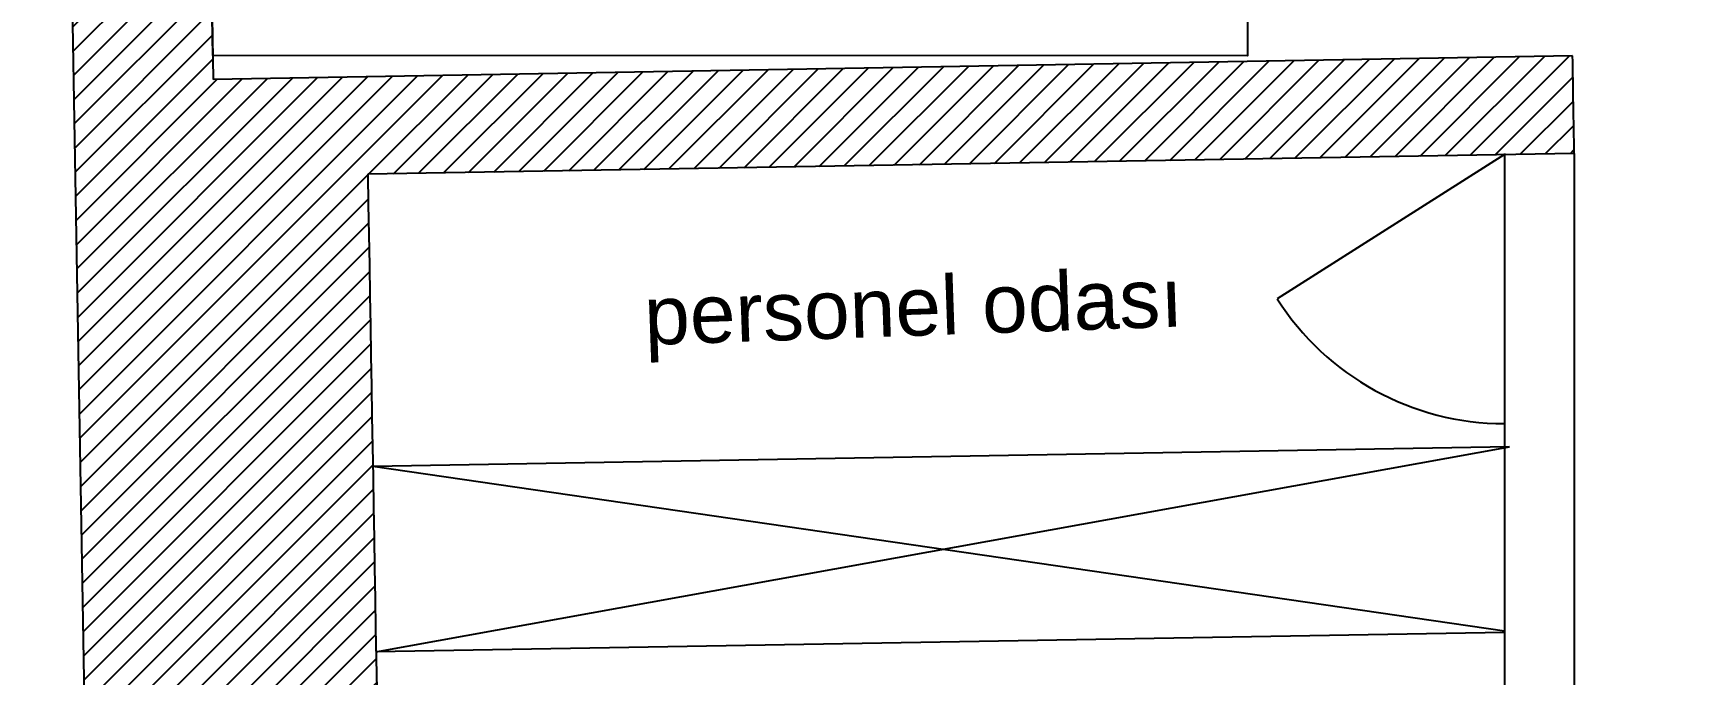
# Model space of a CAD drawing. Header units: millimetres. Extents: x 45 to 25350, y 77 to 5059.
# Drawn here: x 21691.3 to 22046.1, y 3986.7 to 4124.9 of the extents above; entities that cross this region are included whole.
import ezdxf

# ---------------------------------------------------------------- set-up
doc = ezdxf.new("R2010")
doc.units = ezdxf.units.MM
doc.header["$LTSCALE"] = 5
for name, color, linetype in [('HG-001 Duvar', 6, 'Continuous'), ('HG-034 Soğuk Oda', 1, 'Continuous'), ('TEFRIS', 12, 'Continuous')]:
    doc.layers.add(name, color=color, linetype=linetype)
doc.layers.add('yazı', color=30, linetype='Continuous', lineweight=9)
doc.styles.add('25', font='arial.ttf', dxfattribs={"height": 25})

msp = doc.modelspace()

# ---------------------------------------------------------------- hatches: boundary and pattern name
at = {"ltscale": 0.5}
h = msp.add_hatch(dxfattribs=at)
h.set_pattern_fill('ANSI31', color=251, scale=30)
h.set_pattern_definition([(45, (24280.266, 18410.9967), (-2.6516504, 2.6516504), [])])
h.paths.add_polyline_path([(21763.42, 4094.47), (22023.38, 4098.96), (22023.02, 4119.96), (21730.1, 4114.9), (21721.79, 4595.08, -0.130845), (22999.27, 4233.91, -0.490921), (22999.35, 4233.95, -0.006684), (23000.2, 4268.19, 0.132238), (21691.26, 4625.37), (21711.96, 3429.14), (22159.11, 3170.98), (22174.11, 3196.96), (22030.23, 3280.02), (22097.77, 3397), (22270.98, 3297), (22270.99, 3297.02), (22281.98, 3316.05), (22090.58, 3426.55), (22020.06, 3425.33), (21775.09, 3421.1, -0.000011), (21771.02, 3655.54), (22030.98, 3660.03), (22030.62, 3681.03), (21770.66, 3676.54, -0.000019)])

# ---------------------------------------------------------------- linework, layer by layer
for p, q in [((21721.79, 4595.08), (21730.1, 4114.9)), ((22023.06, 4119.96), (21730.1, 4114.9)), ((22023.42, 4098.96), (21763.42, 4094.47)), ((22008.39, 4098.72), (21959.42, 4067.63)), ((22008.42, 3995.71), (21765.2, 3991.5))]:
    msp.add_line(p, q, dxfattribs=at)
msp.add_lwpolyline([(22159.14, 3170.96), (21711.96, 3429.14), (21691.26, 4625.37)], dxfattribs=at)
for centre, radius, start, end in [((5593253.27, 100325.94), 5572060.84, 180.98930547, 180.98952141), ((5593253.27, 100325.94), 5572320.84, 180.9895214, 180.99381936), ((22008.39, 4098.72), 58, 212.4176, 270.0335)]:
    msp.add_arc(centre, radius, start, end, dxfattribs=at)
at = {"layer": 'HG-001 Duvar', "ltscale": 0.5}
for p, q in [((22008.42, 4098.96), (22008.42, 3814.57)), ((22023.42, 4098.96), (22023.42, 3814.57))]:
    msp.add_line(p, q, dxfattribs=at)
at = {"layer": 'HG-034 Soğuk Oda'}
msp.add_lwpolyline([(21726.21, 4339.94), (21953.06, 4339.96), (21953, 4119.96), (21730.01, 4120.02), (21726.21, 4339.94)], dxfattribs=at)
at = {"layer": 'TEFRIS'}
for p, q in [((22009.48, 4035.73), (21764.51, 4031.5)), ((21765.2, 3991.5), (22009.48, 4035.73)), ((22008.42, 3995.99), (21764.51, 4031.5))]:
    msp.add_line(p, q, dxfattribs=at)

# ---------------------------------------------------------------- texts
at = {"layer": 'yazı', "insert": (21823.32, 4053.82), "char_height": 12.6805, "attachment_point": 7, "rotation": 1.9833, "style": '25'}
msp.add_mtext_dynamic_manual_height_columns('personel odası', width=135.9884, gutter_width=1, heights=[0], dxfattribs=at)

doc.saveas('drawing.dxf')
